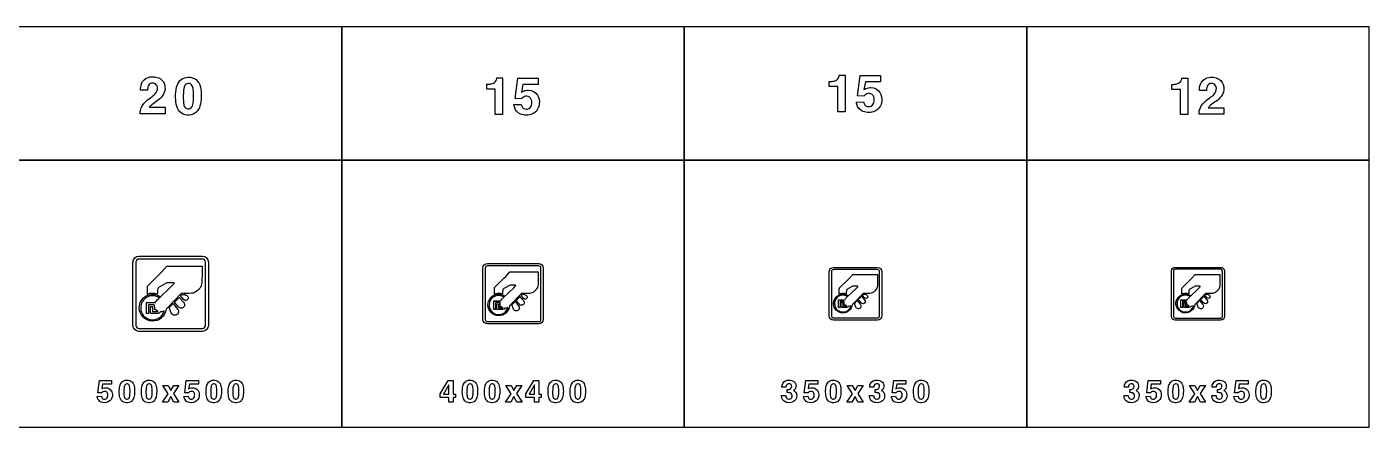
# Model space of a CAD drawing. Extents: x 0 to 18160, y 0 to 2655.
# Drawn here: x 9262 to 18160, y 0 to 2655 of the extents above; entities that cross this region are included whole.
import ezdxf

# ---------------------------------------------------------------- set-up
doc = ezdxf.new("R2010")
doc.units = 0
doc.header["$MEASUREMENT"] = 0

msp = doc.modelspace()

# ---------------------------------------------------------------- linework, layer by layer
for points in [[(9080, 1770), (11350, 1770), (11350, 2655), (9080, 2655)], [(11350, 1770), (13620, 1770), (13620, 2655), (11350, 2655)], [(13620, 1770), (15890, 1770), (15890, 2655), (13620, 2655)], [(15890, 1770), (18160, 1770), (18160, 2655), (15890, 2655)], [(9080, 0), (11350, 0), (11350, 1770), (9080, 1770)], [(11350, 0), (13620, 0), (13620, 1770), (11350, 1770)], [(13620, 0), (15890, 0), (15890, 1770), (13620, 1770)], [(15890, 0), (18160, 0), (18160, 1770), (15890, 1770)], [(10198.2, 221.797), (10163.1, 276.346), (10197.9, 276.346), (10216.2, 242.294), (10234.9, 276.346), (10269, 276.346), (10233.5, 222.318), (10270, 166.299), (10235.4, 166.299), (10215.6, 202.389), (10195.2, 166.299), (10161, 166.299)], [(12001, 222.096), (12055.2, 309.963), (12087.1, 309.963), (12087.1, 219.228), (12103.3, 219.228), (12103.3, 196.409), (12087.1, 196.409), (12087.1, 165.058), (12058.6, 165.058), (12058.6, 196.409), (12001, 196.409)], [(12058.6, 280.769), (12022.6, 219.228), (12058.6, 219.228)], [(12472.5, 221.797), (12437.4, 276.346), (12472.2, 276.346), (12490.5, 242.294), (12509.2, 276.346), (12543.3, 276.346), (12507.8, 222.318), (12544.3, 166.299), (12509.7, 166.299), (12489.9, 202.389), (12469.5, 166.299), (12435.3, 166.299)], [(12569, 222.114), (12623.3, 309.981), (12655.1, 309.981), (12655.1, 219.246), (12671.3, 219.246), (12671.3, 196.427), (12655.1, 196.427), (12655.1, 165.076), (12626.6, 165.076), (12626.6, 196.427), (12569, 196.427)], [(12626.6, 280.787), (12590.6, 219.246), (12626.6, 219.246)], [(14734.2, 221.783), (14699.1, 276.332), (14733.9, 276.332), (14752.1, 242.28), (14770.8, 276.333), (14805, 276.333), (14769.4, 222.304), (14806, 166.285), (14771.4, 166.285), (14751.6, 202.375), (14731.2, 166.285), (14697, 166.285)], [(17004.2, 221.783), (16969.1, 276.332), (17003.9, 276.332), (17022.1, 242.28), (17040.8, 276.333), (17075, 276.333), (17039.4, 222.304), (17076, 166.285), (17041.4, 166.285), (17021.6, 202.375), (17001.2, 166.285), (16967, 166.285)]]:
    msp.add_lwpolyline(points, close=True)
for points in [[(10012.9, 2078.85, -0.0640343), (10014.2, 2099.78, -0.161687), (10050, 2160.33, -0.0283718), (10091.8, 2192.71, 0.0545111), (10112.7, 2210.64, 0.192461), (10127.7, 2250.18, 0.234238), (10114.1, 2276.56, 0.196223), (10088.8, 2281.34, 0.252425), (10066.8, 2264.16, 0.0856617), (10062.7, 2247.14, 0.0202329), (10062, 2235.45), (10015.3, 2235.45, -0.0983795), (10021.4, 2276.76, -0.245047), (10067.6, 2319.89, -0.207102), (10144.5, 2311.55, -0.233443), (10177, 2259.22, -0.20961), (10158.8, 2195.04, -0.0785124), (10124.9, 2163.57, 0.0107372), (10089.1, 2137.78, 0.0665092), (10073.2, 2121.74), (10177.7, 2121.74), (10177.7, 2078.85)], [(10247.9, 2191.49, -0.0563084), (10253.9, 2254.33, -0.130301), (10276.1, 2298.12, -0.174843), (10317.9, 2319.53, -0.147552), (10371, 2312.9, -0.192146), (10407.8, 2269.73, -0.0833996), (10417.1, 2212.7, -0.0545507), (10412.1, 2141.92, -0.116773), (10393, 2097.85, -0.221099), (10338.1, 2070.16, -0.162564), (10286.7, 2082.68, -0.174743), (10255.4, 2128.1, -0.0640867), (10247.9, 2186.79)], [(12310.9, 2274.45), (12324.1, 2274.45, 0.0261527), (12330.1, 2275.12, 0.0824327), (12354.9, 2282.34, 0.211118), (12374.9, 2306.08, 0.0230957), (12377.6, 2315.99), (12415.7, 2315.99), (12415.7, 2074.01), (12367.1, 2074.01), (12367.1, 2241.03), (12310.9, 2241.03)], [(12491, 2139), (12538, 2140.78, 0.0452719), (12544.4, 2124.55, 0.0567733), (12549.1, 2117.67, 0.070207), (12553.5, 2114.2, 0.264984), (12589.6, 2112.3, 0.20748), (12607, 2135.41, 0.147389), (12605.8, 2173.44, 0.308532), (12576.4, 2194.85, 0.215743), (12546.7, 2184.62, 0.028781), (12541.3, 2178.38), (12498.7, 2180.39), (12516.5, 2315.07), (12650.5, 2315.07), (12650.5, 2273.2), (12550.1, 2273.2), (12541.1, 2221.19, -0.0211252), (12554.1, 2228.73, -0.121371), (12587.4, 2234.58, -0.244671), (12647.2, 2202.63, -0.173069), (12658.8, 2143.5, -0.256779), (12613.6, 2077.51, -0.199585), (12534, 2076.44, -0.245625), (12493.7, 2125.34, -0.0170062)], [(14580.9, 2291.94), (14594, 2291.94, 0.0261527), (14600.1, 2292.61, 0.0824327), (14624.9, 2299.84, 0.211118), (14644.9, 2323.58, 0.0230957), (14647.6, 2333.49), (14685.7, 2333.49), (14685.7, 2091.51), (14637.1, 2091.51), (14637.1, 2258.53), (14580.9, 2258.53)], [(14761, 2156.5), (14808, 2158.28, 0.0452719), (14814.4, 2142.04, 0.0567733), (14819.1, 2135.17, 0.070207), (14823.5, 2131.7, 0.264984), (14859.6, 2129.8, 0.20748), (14877, 2152.9, 0.147389), (14875.8, 2190.94, 0.308532), (14846.4, 2212.34, 0.215743), (14816.7, 2202.11, 0.028781), (14811.3, 2195.87), (14768.7, 2197.89), (14786.5, 2332.56), (14920.5, 2332.56), (14920.5, 2290.7), (14820.1, 2290.7), (14811.1, 2238.69, -0.0211252), (14824, 2246.23, -0.121371), (14857.4, 2252.08, -0.244671), (14917.2, 2220.12, -0.173069), (14928.7, 2161, -0.256779), (14883.6, 2095.01, -0.199585), (14804, 2093.94, -0.245625), (14763.7, 2142.83, -0.0170062)], [(16852.4, 2273.43), (16865.5, 2273.43, 0.0261527), (16871.5, 2274.1, 0.0824327), (16896.4, 2281.32, 0.211118), (16916.4, 2305.06, 0.0230957), (16919, 2314.97), (16957.1, 2314.97), (16957.1, 2072.99), (16908.5, 2072.99), (16908.5, 2240.01), (16852.4, 2240.01)], [(17032.5, 2075.98, -0.0640343), (17033.8, 2096.92, -0.161687), (17069.6, 2157.46, -0.0283718), (17111.4, 2189.85, 0.0545111), (17132.3, 2207.78, 0.192461), (17147.3, 2247.31, 0.234238), (17133.7, 2273.69, 0.196223), (17108.4, 2278.47, 0.252425), (17086.4, 2261.29, 0.0856617), (17082.3, 2244.27, 0.0202329), (17081.6, 2232.58), (17034.9, 2232.58, -0.0983795), (17041, 2273.89, -0.245047), (17087.1, 2317.02, -0.207102), (17164.1, 2308.69, -0.233443), (17196.6, 2256.36, -0.20961), (17178.4, 2192.18, -0.0785124), (17144.5, 2160.7, 0.0107372), (17108.7, 2134.91, 0.0665092), (17092.8, 2118.88), (17197.3, 2118.88), (17197.3, 2075.98)], [(10299.2, 2160.96, 0.0124589), (10299.8, 2154.64, 0.0668192), (10305.4, 2129.25, 0.615362), (10356.3, 2123.64, 0.0726881), (10361.7, 2136.67, 0.0588562), (10366.4, 2173.95, 0.0389037), (10364.8, 2240.94, 0.084671), (10358.2, 2264.28, 0.156013), (10346.8, 2276.44, 0.143208), (10331, 2279.4, 0.172584), (10315.3, 2273.2, 0.132565), (10305.3, 2257.64, 0.0498315), (10300.8, 2235.92, 0.0368731)], [(10005, 635, -0.414213), (9965, 675), (9965, 1095, -0.414213), (10005, 1135), (10425, 1135, -0.414213), (10465, 1095), (10465, 675, -0.414213), (10425, 635)], [(10005, 655), (10425, 655, 0.414213), (10445, 675), (10445, 1095, 0.414213), (10425, 1115), (10005, 1115, 0.414213), (9985, 1095), (9985, 675, 0.414213)], [(12315, 685, -0.414213), (12285, 715), (12285, 1055, -0.414213), (12315, 1085), (12655, 1085, -0.414213), (12685, 1055), (12685, 715, -0.414213), (12655, 685)], [(12315, 700), (12655, 700, 0.414213), (12670, 715), (12670, 1055, 0.414213), (12655, 1070), (12315, 1070, 0.414213), (12300, 1055), (12300, 715, 0.414213)], [(10143.6, 867.39, -0.0130364), (10146.5, 865.52), (10138.8, 857.522), (10134.3, 860.28, 0.591777), (10016.8, 790.907, 0.86262), (10171.5, 767.98), (10171.8, 771.098), (10171.3, 770.751, -0.148757), (10147.7, 764.604, -0.278907), (10128.7, 753.138), (10126.2, 753.141), (10080.5, 753.141), (10080.5, 790.642), (10080.5, 800.264), (10080.5, 801.188), (10094.9, 801.188), (10094.9, 786.868), (10094.9, 767.607), (10129.8, 767.607, 0.0959678), (10132.5, 768.128, -0.0959399), (10119.5, 777.195), (10109, 777.195), (10109, 781.009), (10109, 795.451, -0.066263), (10107.6, 806.391, -0.0111816), (10107.6, 808.261, 0.252243), (10099.9, 812.305, 0.0131959), (10098.2, 812.342), (10068.6, 812.342), (10068.6, 764.318), (10068.6, 755.439), (10068.6, 753.141), (10054.2, 753.141), (10054.2, 756.794), (10054.2, 794.059), (10054.2, 826.661), (10096.3, 826.661), (10102, 826.64, -0.121602), (10111.6, 824.282, -0.0122021), (10112.5, 826.105, -0.0564092), (10133.7, 851.679), (10220, 934.309), (10236.2, 949.814, 0.675847), (10233.2, 957.197), (10189.7, 956.929), (10143.2, 931.609, 0.0291044), (10134.7, 926.554, 0.230134), (10129.5, 917.755, -0.0192932), (10125.7, 882.055, 0.0947041), (10095.1, 886.895, 0.10938), (10061.6, 880.318), (10061.4, 931.572, -0.198797), (10064.8, 939.648), (10138.6, 1013.28), (10154.2, 1028.82), (10188.6, 1066.84), (10423.3, 1066.95, -0.0102141), (10421.8, 959.092, -0.183127), (10404.9, 918.158, -0.0132558), (10400.9, 914.002, -0.00670173), (10392.8, 906.102, -0.164545), (10352.1, 887.701, -0.0558846), (10286.8, 888.297), (10185.9, 783.547, -0.00598308), (10184.7, 782.272, -0.927954), (10006.7, 789.159), (10006.7, 791.827, -0.590995)], [(12427.9, 870.912, -0.0130364), (12430.2, 869.416), (12424, 863.018), (12420.4, 865.224, 0.591777), (12326.4, 809.725, 0.86262), (12450.2, 791.384), (12450.2, 793.74, -0.148757), (12431.2, 788.683, -0.278907), (12416, 779.511), (12413.9, 779.513), (12377.4, 779.513), (12377.4, 809.514), (12377.4, 817.211), (12377.4, 817.951), (12388.9, 817.951), (12388.9, 806.494), (12388.9, 791.085), (12416.9, 791.085, 0.0959678), (12419, 791.502, -0.0959399), (12408.6, 798.756), (12400.2, 798.756), (12400.2, 801.808), (12400.2, 813.361, -0.066263), (12399.1, 822.113, -0.0111816), (12399.1, 823.609, 0.252243), (12392.9, 826.844, 0.0131959), (12391.5, 826.874), (12367.9, 826.874), (12367.9, 788.455), (12367.9, 781.352), (12367.9, 779.513), (12356.3, 779.513), (12356.3, 782.435), (12356.3, 812.248), (12356.3, 838.329), (12390, 838.329), (12394.6, 838.312, -0.121602), (12402.3, 836.426, -0.0122021), (12403, 837.884, -0.0564092), (12419.9, 858.344), (12489, 924.448), (12502, 936.851, 0.675847), (12499.6, 942.757), (12464.8, 942.543), (12427.6, 922.288, 0.0291044), (12420.7, 918.243, 0.230134), (12416.6, 911.204, -0.0192932), (12413.5, 882.644, 0.0947041), (12389.1, 886.516, 0.10938), (12362.3, 881.254), (12362.1, 922.258, -0.198797), (12364.8, 928.718), (12423.9, 987.622), (12436.4, 1000.06), (12463.8, 1030.48), (12651.6, 1030.56, -0.0102141), (12650.4, 944.274, -0.183127), (12636.9, 911.526, -0.0132558), (12633.7, 908.202, -0.00670173), (12627.3, 901.882, -0.164545), (12594.7, 887.161, -0.0558846), (12542.4, 887.637), (12461.7, 803.837, -0.00598308), (12460.8, 802.818, -0.927954), (12318.4, 808.328), (12318.3, 810.461, -0.590995)], [(14610, 710, -0.414213), (14580, 740), (14580, 1030, -0.414213), (14610, 1060), (14900, 1060, -0.414213), (14930, 1030), (14930, 740, -0.414213), (14900, 710)], [(14610, 725), (14900, 725, 0.414213), (14915, 740), (14915, 1030, 0.414213), (14900, 1045), (14610, 1045, 0.414213), (14595, 1030), (14595, 740, 0.414213)], [(14705, 872.673, -0.0130364), (14707, 871.364), (14701.6, 865.766), (14698.5, 867.696, 0.591777), (14616.3, 819.135, 0.86262), (14724.5, 803.086), (14724.6, 805.147, -0.148757), (14707.9, 800.723, -0.278907), (14694.6, 792.697), (14692.8, 792.699), (14660.8, 792.699), (14660.8, 818.95), (14660.8, 825.685), (14660.8, 826.332), (14670.9, 826.332), (14670.9, 816.308), (14670.9, 802.825), (14695.4, 802.825, 0.0959678), (14697.3, 803.189, -0.0959399), (14688.1, 809.537), (14680.8, 809.537), (14680.8, 812.207), (14680.8, 822.316, -0.066263), (14679.8, 829.974, -0.0111816), (14679.8, 831.283, 0.252243), (14674.4, 834.114, 0.0131959), (14673.2, 834.14), (14652.5, 834.14), (14652.5, 800.523), (14652.5, 794.308), (14652.5, 792.699), (14642.4, 792.699), (14642.4, 795.256), (14642.4, 821.342), (14642.4, 844.162), (14671.9, 844.162), (14675.9, 844.148, -0.121602), (14682.6, 842.498, -0.0122021), (14683.3, 843.774, -0.0564092), (14698.1, 861.676), (14758.5, 919.517), (14769.8, 930.37, 0.675847), (14767.8, 935.538), (14737.3, 935.351), (14704.8, 917.627, 0.0291044), (14698.8, 914.088, 0.230134), (14695.1, 907.929, -0.0192932), (14692.5, 882.939, 0.0947041), (14671, 886.327, 0.10938), (14647.6, 881.723), (14647.5, 917.601, -0.198797), (14649.8, 923.254), (14701.5, 974.794), (14712.4, 985.676), (14736.5, 1012.29), (14900.8, 1012.36, -0.0102141), (14899.7, 936.865, -0.183127), (14887.9, 908.211, -0.0132558), (14885.1, 905.302, -0.00670173), (14879.5, 899.772, -0.164545), (14850.9, 886.891, -0.0558846), (14805.3, 887.308), (14734.6, 813.983, -0.00598308), (14733.8, 813.09, -0.927954), (14609.2, 817.912), (14609.2, 819.779, -0.590995)], [(16874, 710, -0.414213), (16850, 734), (16850, 1036, -0.414213), (16874, 1060), (17176, 1060, -0.414213), (17200, 1036), (17200, 734, -0.414213), (17176, 710)], [(16874, 722), (17176, 722, 0.414213), (17188, 734), (17188, 1036, 0.414213), (17176, 1048), (16874, 1048, 0.414213), (16862, 1036), (16862, 734, 0.414213)], [(16975, 872.673, -0.0130364), (16977, 871.364), (16971.6, 865.766), (16968.5, 867.696, 0.591777), (16886.3, 819.135, 0.86262), (16994.5, 803.086), (16994.6, 805.147, -0.148757), (16977.9, 800.723, -0.278907), (16964.6, 792.697), (16962.8, 792.699), (16930.8, 792.699), (16930.8, 818.95), (16930.8, 825.685), (16930.8, 826.332), (16940.9, 826.332), (16940.9, 816.308), (16940.9, 802.825), (16965.4, 802.825, 0.0959678), (16967.3, 803.189, -0.0959399), (16958.1, 809.537), (16950.8, 809.537), (16950.8, 812.207), (16950.8, 822.316, -0.066263), (16949.8, 829.974, -0.0111816), (16949.8, 831.283, 0.252243), (16944.4, 834.114, 0.0131959), (16943.2, 834.14), (16922.5, 834.14), (16922.5, 800.523), (16922.5, 794.308), (16922.5, 792.699), (16912.4, 792.699), (16912.4, 795.256), (16912.4, 821.342), (16912.4, 844.162), (16941.9, 844.162), (16945.9, 844.148, -0.121602), (16952.6, 842.498, -0.0122021), (16953.3, 843.774, -0.0564092), (16968.1, 861.676), (17028.5, 919.517), (17039.8, 930.37, 0.675847), (17037.8, 935.538), (17007.3, 935.351), (16974.8, 917.627, 0.0291044), (16968.8, 914.088, 0.230134), (16965.1, 907.929, -0.0192932), (16962.5, 882.939, 0.0947041), (16941, 886.327, 0.10938), (16917.6, 881.723), (16917.5, 917.601, -0.198797), (16919.8, 923.254), (16971.5, 974.794), (16982.4, 985.676), (17006.5, 1012.29), (17170.8, 1012.36, -0.0102141), (17169.7, 936.865, -0.183127), (17157.9, 908.211, -0.0132558), (17155.1, 905.302, -0.00670173), (17149.5, 899.772, -0.164545), (17120.9, 886.891, -0.0558846), (17075.3, 887.308), (17004.6, 813.983, -0.00598308), (17003.8, 813.09, -0.927954), (16879.2, 817.912), (16879.2, 819.779, -0.590995)], [(10260.8, 783.395, -1.18817), (10218.3, 758.411), (10205.6, 793.749), (10231.1, 819.518)], [(10267.5, 797.765), (10252.3, 816.057, -0.0222209), (10243.1, 826.396, -0.397588), (10243.6, 832.264, 0.035949), (10267.6, 857.447, -0.458729), (10274.1, 857.579), (10300.7, 827.931, -1.05683)], [(10328.3, 866.36, -0.803604), (10307.1, 841.978, -0.0988276), (10294.7, 852.509), (10286.1, 860.813, -0.0496003), (10283.6, 864.207, -0.247104), (10283.4, 870.282, -0.152496), (10291.7, 879.021, -0.0855242), (10295.1, 879.964, -0.0372274), (10301.3, 880.33, -0.232657)], [(12521.7, 803.716, -1.18817), (12487.7, 783.729), (12477.5, 812), (12497.9, 832.614)], [(12527, 815.212), (12514.8, 829.846, -0.0222209), (12507.5, 838.117, -0.397588), (12507.9, 842.811, 0.035949), (12527.1, 862.958, -0.458729), (12532.3, 863.063), (12553.5, 839.345, -1.05683)], [(12575.6, 870.088, -0.803604), (12558.7, 850.582, -0.0988276), (12548.8, 859.008), (12541.9, 865.65, -0.0496003), (12539.9, 868.366, -0.247104), (12539.7, 873.226, -0.152496), (12546.3, 880.217, -0.0855242), (12549.1, 880.971, -0.0372274), (12554, 881.264, -0.232657)], [(14787.1, 813.877, -1.18817), (14757.3, 796.388), (14748.4, 821.125), (14766.3, 839.162)], [(14791.7, 823.936), (14781.1, 836.74, -0.0222209), (14774.7, 843.977, -0.397588), (14775, 848.085, 0.035949), (14791.8, 865.713, -0.458729), (14796.4, 865.805), (14815, 845.051, -1.05683)], [(14834.3, 871.952, -0.803604), (14819.5, 854.884, -0.0988276), (14810.8, 862.257), (14804.8, 868.069, -0.0496003), (14803, 870.445, -0.247104), (14802.9, 874.698, -0.152496), (14808.7, 880.815, -0.0855242), (14811.1, 881.475, -0.0372274), (14815.4, 881.731, -0.232657)], [(17057.1, 813.877, -1.18817), (17027.3, 796.388), (17018.4, 821.125), (17036.3, 839.162)], [(17061.7, 823.936), (17051.1, 836.74, -0.0222209), (17044.7, 843.977, -0.397588), (17045, 848.085, 0.035949), (17061.8, 865.713, -0.458729), (17066.4, 865.805), (17085, 845.051, -1.05683)], [(17104.3, 871.952, -0.803604), (17089.5, 854.884, -0.0988276), (17080.8, 862.257), (17074.8, 868.069, -0.0496003), (17073, 870.445, -0.247104), (17072.9, 874.698, -0.152496), (17078.7, 880.815, -0.0855242), (17081.1, 881.475, -0.0372274), (17085.4, 881.731, -0.232657)], [(9727.75, 203.882), (9755.92, 204.948, 0.0452719), (9759.76, 195.209, 0.0567733), (9762.6, 191.086, 0.070207), (9765.26, 189, 0.264984), (9786.87, 187.863, 0.20748), (9797.32, 201.726, 0.147389), (9796.63, 224.545, 0.308532), (9779, 237.389, 0.215743), (9761.13, 231.252, 0.028781), (9757.91, 227.507), (9732.34, 228.716), (9743.03, 309.522), (9823.46, 309.522), (9823.46, 284.403), (9763.2, 284.403), (9757.82, 253.195, -0.0211252), (9765.57, 257.721, -0.121371), (9785.57, 261.228, -0.244671), (9821.44, 242.057, -0.173069), (9828.39, 206.583, -0.256779), (9801.28, 166.986, -0.199585), (9753.55, 166.346, -0.245625), (9729.38, 195.683, -0.0170062)], [(9874.18, 234.284, -0.0563084), (9877.8, 271.986, -0.130301), (9891.12, 298.265, -0.174843), (9916.22, 311.109, -0.147552), (9948.09, 307.128, -0.192146), (9970.17, 281.228, -0.0833996), (9975.72, 247.01, -0.0545507), (9972.71, 204.545, -0.116773), (9961.26, 178.1, -0.221099), (9928.35, 161.488, -0.162564), (9897.47, 169, -0.174743), (9878.71, 196.251, -0.0640867), (9874.23, 231.464)], [(9905.01, 215.967, 0.0124589), (9905.32, 212.175, 0.0668192), (9908.68, 196.938, 0.615362), (9939.23, 193.574, 0.0726881), (9942.5, 201.393, 0.0588562), (9945.32, 223.763, 0.0389037), (9944.34, 263.953, 0.084671), (9940.39, 277.957, 0.156013), (9933.52, 285.256, 0.143208), (9924.08, 287.033, 0.172584), (9914.63, 283.313, 0.132565), (9908.66, 273.976, 0.0498315), (9905.93, 260.943, 0.0368731)], [(10020.9, 234.284, -0.0563084), (10024.6, 271.986, -0.130301), (10037.9, 298.265, -0.174843), (10063, 311.109, -0.147552), (10094.8, 307.128, -0.192146), (10116.9, 281.227, -0.0833996), (10122.5, 247.009, -0.0545507), (10119.5, 204.545, -0.116773), (10108, 178.1, -0.221099), (10075.1, 161.488, -0.162564), (10044.2, 169, -0.174743), (10025.5, 196.251, -0.0640867), (10021, 231.465)], [(10051.8, 215.967, 0.0124589), (10052.1, 212.175, 0.0668192), (10055.4, 196.938, 0.615362), (10086, 193.574, 0.0726881), (10089.2, 201.393, 0.0588562), (10092.1, 223.763, 0.0389037), (10091.1, 263.953, 0.084671), (10087.1, 277.957, 0.156013), (10080.3, 285.256, 0.143208), (10070.8, 287.033, 0.172584), (10061.4, 283.313, 0.132565), (10055.4, 273.976, 0.0498315), (10052.7, 260.943, 0.0368731)], [(10303.3, 203.891), (10331.5, 204.957, 0.0452719), (10335.3, 195.218, 0.0567733), (10338.2, 191.095, 0.070207), (10340.8, 189.009, 0.264984), (10362.4, 187.872, 0.20748), (10372.9, 201.735, 0.147389), (10372.2, 224.554, 0.308532), (10354.6, 237.398, 0.215743), (10336.7, 231.261, 0.028781), (10333.5, 227.517), (10307.9, 228.725), (10318.6, 309.531), (10399, 309.531), (10399, 284.412), (10338.8, 284.412), (10333.4, 253.204, -0.0211252), (10341.1, 257.73, -0.121371), (10361.1, 261.237, -0.244671), (10397, 242.066, -0.173069), (10404, 206.592, -0.256779), (10376.8, 166.995, -0.199585), (10329.1, 166.355, -0.245625), (10305, 195.692, -0.0170062)], [(10449.7, 234.285, -0.0563084), (10453.4, 271.986, -0.130301), (10466.7, 298.266, -0.174843), (10491.8, 311.109, -0.147552), (10523.7, 307.128, -0.192146), (10545.7, 281.228, -0.0833996), (10551.3, 247.01, -0.0545507), (10548.3, 204.545, -0.116773), (10536.8, 178.1, -0.221099), (10503.9, 161.488, -0.162564), (10473, 169, -0.174743), (10454.3, 196.251, -0.0640867), (10449.8, 231.465)], [(10480.6, 215.967, 0.0124589), (10480.9, 212.176, 0.0668192), (10484.3, 196.939, 0.615362), (10514.8, 193.574, 0.0726881), (10518.1, 201.394, 0.0588562), (10520.9, 223.763, 0.0389037), (10519.9, 263.953, 0.084671), (10516, 277.958, 0.156013), (10509.1, 285.256, 0.143208), (10499.7, 287.033, 0.172584), (10490.2, 283.313, 0.132565), (10484.2, 273.977, 0.0498315), (10481.5, 260.943, 0.0368731)], [(10596.5, 234.275, -0.0563084), (10600.1, 271.977, -0.130301), (10613.4, 298.256, -0.174843), (10638.5, 311.1, -0.147552), (10670.4, 307.119, -0.192146), (10692.5, 281.219, -0.0833996), (10698, 247.001, -0.0545507), (10695, 204.536, -0.116773), (10683.6, 178.091, -0.221099), (10650.7, 161.479, -0.162564), (10619.8, 168.991, -0.174743), (10601, 196.242, -0.0640867), (10596.5, 231.455)], [(10627.3, 215.958, 0.0124589), (10627.6, 212.166, 0.0668192), (10631, 196.929, 0.615362), (10661.5, 193.565, 0.0726881), (10664.8, 201.384, 0.0588562), (10667.6, 223.754, 0.0389037), (10666.7, 263.944, 0.084671), (10662.7, 277.948, 0.156013), (10655.8, 285.247, 0.143208), (10646.4, 287.024, 0.172584), (10636.9, 283.304, 0.132565), (10631, 273.967, 0.0498315), (10628.2, 260.934, 0.0368731)], [(12148.5, 234.285, -0.0563084), (12152.1, 271.986, -0.130301), (12165.4, 298.266, -0.174843), (12190.5, 311.109, -0.147552), (12222.4, 307.128, -0.192146), (12244.5, 281.228, -0.0833996), (12250, 247.01, -0.0545507), (12247, 204.545, -0.116773), (12235.6, 178.1, -0.221099), (12202.7, 161.489, -0.162564), (12171.8, 169, -0.174743), (12153, 196.252, -0.0640867), (12148.5, 231.465)], [(12179.3, 215.967, 0.0124589), (12179.6, 212.176, 0.0668192), (12183, 196.939, 0.615362), (12213.5, 193.574, 0.0726881), (12216.8, 201.394, 0.0588562), (12219.6, 223.763, 0.0389037), (12218.6, 263.953, 0.084671), (12214.7, 277.958, 0.156013), (12207.8, 285.256, 0.143208), (12198.4, 287.034, 0.172584), (12188.9, 283.313, 0.132565), (12183, 273.977, 0.0498315), (12180.2, 260.943, 0.0368731)], [(12295.2, 234.285, -0.0563084), (12298.9, 271.986, -0.130301), (12312.2, 298.266, -0.174843), (12337.3, 311.109, -0.147552), (12369.1, 307.128, -0.192146), (12391.2, 281.228, -0.0833996), (12396.8, 247.01, -0.0545507), (12393.8, 204.545, -0.116773), (12382.3, 178.1, -0.221099), (12349.4, 161.489, -0.162564), (12318.5, 169.001, -0.174743), (12299.8, 196.252, -0.0640867), (12295.3, 231.465)], [(12326.1, 215.967, 0.0124589), (12326.4, 212.176, 0.0668192), (12329.7, 196.939, 0.615362), (12360.3, 193.574, 0.0726881), (12363.5, 201.394, 0.0588562), (12366.4, 223.763, 0.0389037), (12365.4, 263.953, 0.084671), (12361.4, 277.958, 0.156013), (12354.6, 285.256, 0.143208), (12345.1, 287.034, 0.172584), (12335.7, 283.313, 0.132565), (12329.7, 273.977, 0.0498315), (12327, 260.943, 0.0368731)], [(12716.5, 234.285, -0.0563084), (12720.1, 271.986, -0.130301), (12733.4, 298.265, -0.174843), (12758.5, 311.109, -0.147552), (12790.4, 307.128, -0.192146), (12812.5, 281.228, -0.0833996), (12818, 247.01, -0.0545507), (12815, 204.545, -0.116773), (12803.6, 178.1, -0.221099), (12770.7, 161.488, -0.162564), (12739.8, 169, -0.174743), (12721, 196.251, -0.0640867), (12716.5, 231.465)], [(12747.3, 215.967, 0.0124589), (12747.6, 212.176, 0.0668192), (12751, 196.939, 0.615362), (12781.5, 193.574, 0.0726881), (12784.8, 201.394, 0.0588562), (12787.6, 223.763, 0.0389037), (12786.7, 263.953, 0.084671), (12782.7, 277.957, 0.156013), (12775.8, 285.256, 0.143208), (12766.4, 287.033, 0.172584), (12757, 283.313, 0.132565), (12751, 273.976, 0.0498315), (12748.3, 260.943, 0.0368731)], [(12863.2, 234.275, -0.0563084), (12866.9, 271.977, -0.130301), (12880.2, 298.256, -0.174843), (12905.3, 311.1, -0.147552), (12937.2, 307.119, -0.192146), (12959.2, 281.218, -0.0833996), (12964.8, 247, -0.0545507), (12961.8, 204.536, -0.116773), (12950.3, 178.091, -0.221099), (12917.4, 161.479, -0.162564), (12886.5, 168.991, -0.174743), (12867.8, 196.242, -0.0640867), (12863.3, 231.455)], [(12894.1, 215.958, 0.0124589), (12894.4, 212.166, 0.0668192), (12897.8, 196.929, 0.615362), (12928.3, 193.565, 0.0726881), (12931.6, 201.384, 0.0588562), (12934.4, 223.754, 0.0389037), (12933.4, 263.944, 0.084671), (12929.5, 277.948, 0.156013), (12922.6, 285.247, 0.143208), (12913.2, 287.024, 0.172584), (12903.7, 283.304, 0.132565), (12897.7, 273.967, 0.0498315), (12895, 260.934, 0.0368731)], [(14264.9, 210.618), (14292.7, 210.618, 0.0411845), (14294, 201.495, 0.335066), (14312.3, 186.329, 0.276505), (14331.4, 195.049, 0.158203), (14334.8, 207.49, 0.0878221), (14333, 217.04, 0.217575), (14321.9, 227.158, 0.0882727), (14309.1, 229.03), (14302.7, 229.03), (14302.7, 250.192, 0.0282129), (14314.4, 250.547, 0.50028), (14330.6, 277.846, 0.235001), (14319.5, 286.874, 0.165496), (14304.1, 285.5, 0.220849), (14295.5, 275.571, 0.055705), (14293.8, 264.647), (14266.9, 264.647, -0.0488003), (14268, 278.201, -0.30773), (14302.6, 310.902, -0.146685), (14338.2, 307.348, -0.469869), (14354.2, 251.684, -0.0891152), (14346.9, 244.623), (14344.4, 242.822, -0.0245333), (14351.1, 238.983, -0.202429), (14364.5, 216.969, -0.422325), (14326.8, 163.296, -0.154301), (14288.4, 167.609, -0.287878), (14265, 204.03, -0.0143877)], [(14410.5, 203.85), (14438.6, 204.916, 0.0452719), (14442.5, 195.177, 0.0567733), (14445.3, 191.054, 0.070207), (14448, 188.968, 0.264984), (14469.6, 187.831, 0.20748), (14480, 201.694, 0.147389), (14479.4, 224.513, 0.308532), (14461.7, 237.357, 0.215743), (14443.9, 231.219, 0.028781), (14440.6, 227.475), (14415.1, 228.684), (14425.7, 309.49), (14506.2, 309.49), (14506.2, 284.371), (14445.9, 284.371), (14440.5, 253.163, -0.0211252), (14448.3, 257.689, -0.121371), (14468.3, 261.196, -0.244671), (14504.2, 242.025, -0.173069), (14511.1, 206.551, -0.256779), (14484, 166.954, -0.199585), (14436.3, 166.314, -0.245625), (14412.1, 195.651, -0.0170062)], [(14556.9, 234.262, -0.0563084), (14560.5, 271.963, -0.130301), (14573.8, 298.243, -0.174843), (14598.9, 311.086, -0.147552), (14630.8, 307.105, -0.192146), (14652.9, 281.205, -0.0833996), (14658.4, 246.987, -0.0545507), (14655.4, 204.522, -0.116773), (14644, 178.077, -0.221099), (14611.1, 161.466, -0.162564), (14580.2, 168.977, -0.174743), (14561.4, 196.229, -0.0640867), (14556.9, 231.442)], [(14587.7, 215.944, 0.0124589), (14588, 212.153, 0.0668192), (14591.4, 196.916, 0.615362), (14621.9, 193.551, 0.0726881), (14625.2, 201.371, 0.0588562), (14628, 223.741, 0.0389037), (14627.1, 263.93, 0.084671), (14623.1, 277.935, 0.156013), (14616.2, 285.233, 0.143208), (14606.8, 287.011, 0.172584), (14597.3, 283.29, 0.132565), (14591.4, 273.954, 0.0498315), (14588.7, 260.921, 0.0368731)], [(14847.3, 210.654), (14875.2, 210.654, 0.0411845), (14876.4, 201.531, 0.335066), (14894.7, 186.365, 0.276505), (14913.9, 195.086, 0.158203), (14917.2, 207.527, 0.0878221), (14915.4, 217.076, 0.217575), (14904.3, 227.195, 0.0882727), (14891.6, 229.067), (14885.1, 229.067), (14885.1, 250.228, 0.0282129), (14896.8, 250.583, 0.50028), (14913, 277.882, 0.235001), (14901.9, 286.91, 0.165496), (14886.5, 285.536, 0.220849), (14878, 275.607, 0.055705), (14876.2, 264.683), (14849.4, 264.683, -0.0488003), (14850.4, 278.237, -0.30773), (14885, 310.939, -0.146685), (14920.7, 307.384, -0.469869), (14936.6, 251.721, -0.0891152), (14929.4, 244.659), (14926.8, 242.858, -0.0245333), (14933.5, 239.019, -0.202429), (14946.9, 217.005, -0.422325), (14909.3, 163.332, -0.154301), (14870.8, 167.645, -0.287878), (14847.4, 204.067, -0.0143877)], [(14992.9, 203.886), (15021.1, 204.953, 0.0452719), (15024.9, 195.213, 0.0567733), (15027.8, 191.09, 0.070207), (15030.4, 189.005, 0.264984), (15052, 187.867, 0.20748), (15062.5, 201.73, 0.147389), (15061.8, 224.55, 0.308532), (15044.2, 237.393, 0.215743), (15026.3, 231.256, 0.028781), (15023.1, 227.512), (14997.5, 228.72), (15008.2, 309.526), (15088.6, 309.526), (15088.6, 284.408), (15028.3, 284.408), (15023, 253.199, -0.0211252), (15030.7, 257.725, -0.121371), (15050.7, 261.232, -0.244671), (15086.6, 242.062, -0.173069), (15093.5, 206.588, -0.256779), (15066.4, 166.991, -0.199585), (15018.7, 166.351, -0.245625), (14994.5, 195.687, -0.0170062)], [(15139.3, 234.299, -0.0563084), (15143, 272, -0.130301), (15156.3, 298.28, -0.174843), (15181.4, 311.123, -0.147552), (15213.2, 307.142, -0.192146), (15235.3, 281.242, -0.0833996), (15240.9, 247.024, -0.0545507), (15237.9, 204.559, -0.116773), (15226.4, 178.114, -0.221099), (15193.5, 161.502, -0.162564), (15162.6, 169.014, -0.174743), (15143.9, 196.265, -0.0640867), (15139.4, 231.479)], [(15170.2, 215.981, 0.0124589), (15170.5, 212.19, 0.0668192), (15173.8, 196.953, 0.615362), (15204.4, 193.588, 0.0726881), (15207.6, 201.408, 0.0588562), (15210.5, 223.777, 0.0389037), (15209.5, 263.967, 0.084671), (15205.5, 277.972, 0.156013), (15198.7, 285.27, 0.143208), (15189.2, 287.047, 0.172584), (15179.8, 283.327, 0.132565), (15173.8, 273.99, 0.0498315), (15171.1, 260.957, 0.0368731)], [(16534.9, 210.618), (16562.7, 210.618, 0.0411845), (16564, 201.495, 0.335066), (16582.3, 186.329, 0.276505), (16601.4, 195.049, 0.158203), (16604.8, 207.49, 0.0878221), (16603, 217.04, 0.217575), (16591.9, 227.158, 0.0882727), (16579.1, 229.03), (16572.7, 229.03), (16572.7, 250.192, 0.0282129), (16584.4, 250.547, 0.50028), (16600.6, 277.846, 0.235001), (16589.5, 286.874, 0.165496), (16574.1, 285.5, 0.220849), (16565.5, 275.571, 0.055705), (16563.8, 264.647), (16536.9, 264.647, -0.0488003), (16538, 278.201, -0.30773), (16572.6, 310.902, -0.146685), (16608.2, 307.348, -0.469869), (16624.2, 251.684, -0.0891152), (16616.9, 244.623), (16614.4, 242.822, -0.0245333), (16621.1, 238.983, -0.202429), (16634.5, 216.969, -0.422325), (16596.8, 163.296, -0.154301), (16558.4, 167.609, -0.287878), (16535, 204.03, -0.0143877)], [(16680.5, 203.85), (16708.6, 204.916, 0.0452719), (16712.5, 195.177, 0.0567733), (16715.3, 191.054, 0.070207), (16718, 188.968, 0.264984), (16739.6, 187.831, 0.20748), (16750, 201.694, 0.147389), (16749.4, 224.513, 0.308532), (16731.7, 237.357, 0.215743), (16713.9, 231.219, 0.028781), (16710.6, 227.475), (16685.1, 228.684), (16695.7, 309.49), (16776.2, 309.49), (16776.2, 284.371), (16715.9, 284.371), (16710.5, 253.163, -0.0211252), (16718.3, 257.689, -0.121371), (16738.3, 261.196, -0.244671), (16774.2, 242.025, -0.173069), (16781.1, 206.551, -0.256779), (16754, 166.954, -0.199585), (16706.3, 166.314, -0.245625), (16682.1, 195.651, -0.0170062)], [(16826.9, 234.262, -0.0563084), (16830.5, 271.963, -0.130301), (16843.8, 298.243, -0.174843), (16868.9, 311.086, -0.147552), (16900.8, 307.105, -0.192146), (16922.9, 281.205, -0.0833996), (16928.4, 246.987, -0.0545507), (16925.4, 204.522, -0.116773), (16914, 178.077, -0.221099), (16881.1, 161.466, -0.162564), (16850.2, 168.977, -0.174743), (16831.4, 196.229, -0.0640867), (16826.9, 231.442)], [(16857.7, 215.944, 0.0124589), (16858, 212.153, 0.0668192), (16861.4, 196.916, 0.615362), (16891.9, 193.551, 0.0726881), (16895.2, 201.371, 0.0588562), (16898, 223.741, 0.0389037), (16897.1, 263.93, 0.084671), (16893.1, 277.935, 0.156013), (16886.2, 285.233, 0.143208), (16876.8, 287.011, 0.172584), (16867.3, 283.29, 0.132565), (16861.4, 273.954, 0.0498315), (16858.7, 260.921, 0.0368731)], [(17117.3, 210.654), (17145.2, 210.654, 0.0411845), (17146.4, 201.531, 0.335066), (17164.7, 186.365, 0.276505), (17183.9, 195.086, 0.158203), (17187.2, 207.527, 0.0878221), (17185.4, 217.076, 0.217575), (17174.3, 227.195, 0.0882727), (17161.6, 229.067), (17155.1, 229.067), (17155.1, 250.228, 0.0282129), (17166.8, 250.583, 0.50028), (17183, 277.882, 0.235001), (17171.9, 286.91, 0.165496), (17156.5, 285.536, 0.220849), (17148, 275.607, 0.055705), (17146.3, 264.683), (17119.4, 264.683, -0.0488003), (17120.4, 278.237, -0.30773), (17155, 310.939, -0.146685), (17190.7, 307.384, -0.469869), (17206.6, 251.721, -0.0891152), (17199.4, 244.659), (17196.8, 242.858, -0.0245333), (17203.5, 239.019, -0.202429), (17216.9, 217.005, -0.422325), (17179.3, 163.332, -0.154301), (17140.8, 167.645, -0.287878), (17117.4, 204.067, -0.0143877)], [(17262.9, 203.886), (17291.1, 204.953, 0.0452719), (17294.9, 195.213, 0.0567733), (17297.8, 191.09, 0.070207), (17300.4, 189.005, 0.264984), (17322, 187.867, 0.20748), (17332.5, 201.73, 0.147389), (17331.8, 224.55, 0.308532), (17314.2, 237.393, 0.215743), (17296.3, 231.256, 0.028781), (17293.1, 227.512), (17267.5, 228.72), (17278.2, 309.526), (17358.6, 309.526), (17358.6, 284.408), (17298.3, 284.408), (17293, 253.199, -0.0211252), (17300.7, 257.725, -0.121371), (17320.7, 261.232, -0.244671), (17356.6, 242.062, -0.173069), (17363.5, 206.588, -0.256779), (17336.4, 166.991, -0.199585), (17288.7, 166.351, -0.245625), (17264.5, 195.687, -0.0170062)], [(17409.3, 234.299, -0.0563084), (17413, 272, -0.130301), (17426.3, 298.28, -0.174843), (17451.4, 311.123, -0.147552), (17483.2, 307.142, -0.192146), (17505.3, 281.242, -0.0833996), (17510.9, 247.024, -0.0545507), (17507.9, 204.559, -0.116773), (17496.4, 178.114, -0.221099), (17463.5, 161.502, -0.162564), (17432.6, 169.014, -0.174743), (17413.9, 196.265, -0.0640867), (17409.4, 231.479)], [(17440.2, 215.981, 0.0124589), (17440.5, 212.19, 0.0668192), (17443.8, 196.953, 0.615362), (17474.4, 193.588, 0.0726881), (17477.6, 201.408, 0.0588562), (17480.5, 223.777, 0.0389037), (17479.5, 263.967, 0.084671), (17475.5, 277.972, 0.156013), (17468.7, 285.27, 0.143208), (17459.2, 287.047, 0.172584), (17449.8, 283.327, 0.132565), (17443.8, 273.99, 0.0498315), (17441.1, 260.957, 0.0368731)]]:
    msp.add_lwpolyline(points, format="xyb", close=True)

doc.saveas('drawing.dxf')
